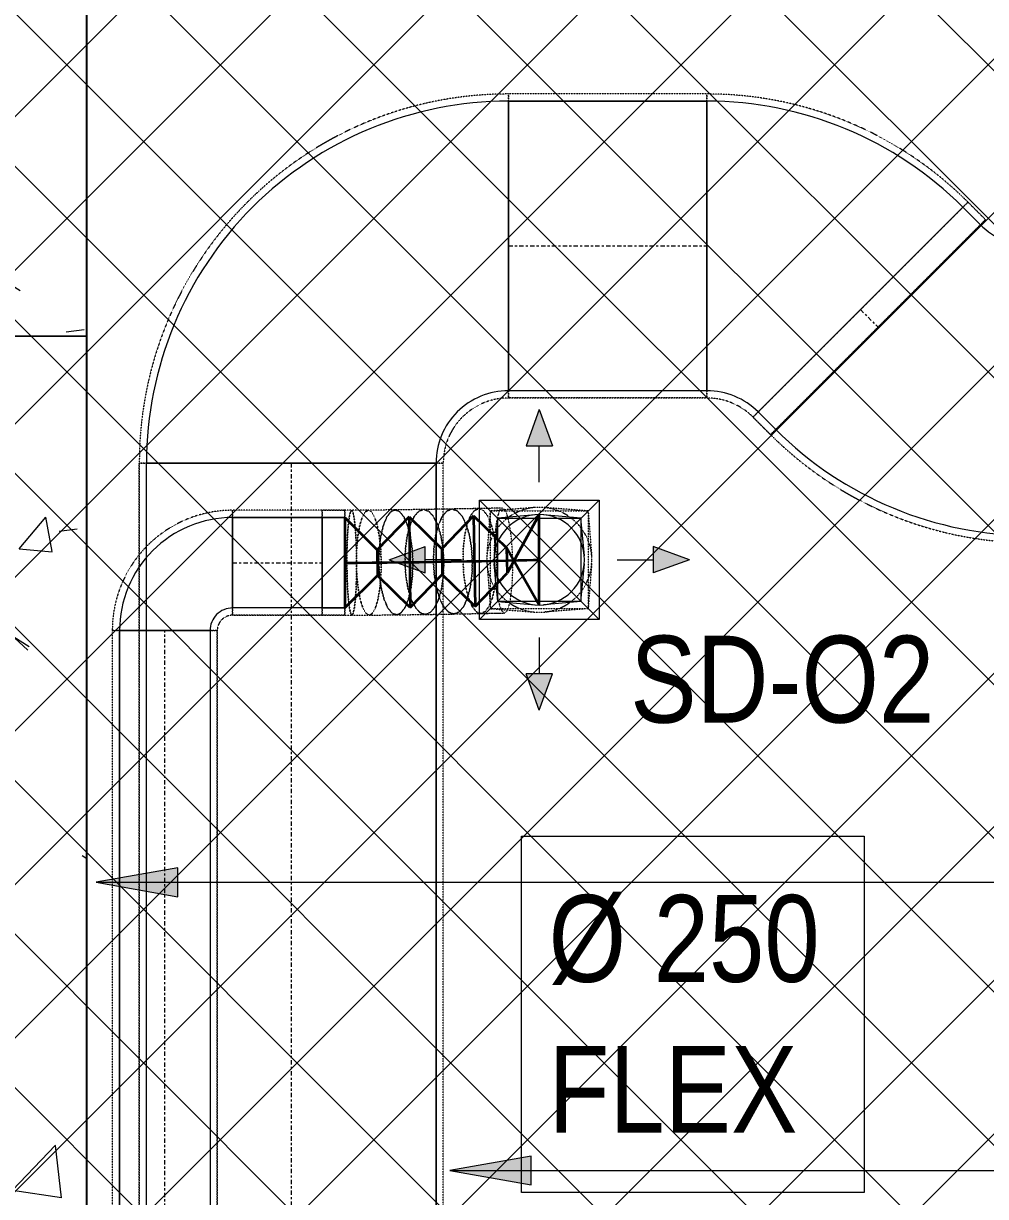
# Model space of a CAD drawing. Header units: inches. Extents: x -83664 to 20107, y -47222 to 19398.
# Drawn here: x -45722 to -43064, y -4555 to -1313 of the extents above; entities that cross this region are included whole.
import ezdxf

# ---------------------------------------------------------------- set-up
doc = ezdxf.new("R2010")
doc.units = ezdxf.units.IN
doc.header["$MEASUREMENT"] = 0
doc.linetypes.add('Center', pattern=[29.999999, 12, -6, 6, -6])
doc.linetypes.add('Hidden 0_50', pattern=[1.0584, 0.5292, -0.5292])
for name, color, linetype, lineweight in [('A-DETL-GENF', 7, 'Continuous', 9), ('A-WALL', 7, 'Continuous', 9), ('A-WALL-PATT', 7, 'Continuous', 25), ('G-ANNO-TEXT', 7, 'Continuous', 9), ('M-HVAC-CDFF', 7, 'Continuous', 9), ('M-HVAC-DUCT-CNTR', 7, 'Center', 9), ('M-HVAC-DUCT-IDEN', 7, 'Continuous', 18)]:
    doc.layers.add(name, color=color, linetype=linetype, lineweight=lineweight)
doc.layers.add('M-HVAC-DUCT', color=7, linetype='Continuous', lineweight=9, true_color=0xffe97f)
doc.layers.add('M-HVAC-DUCT-PATT', color=7, linetype='Continuous', lineweight=35, true_color=0x007f00)
doc.styles.add('Arial Narrow_21', font='ARIALN.TTF', dxfattribs={"height": 240})

# ---------------------------------------------------------------- blocks, each defined once
blk = doc.blocks.new('M_Rec Elbow - Radius - 0_75W-7373917-FIRST FLOOR AC CONDITIONING LAYOUT - PART A')
at = {"layer": 'M-HVAC-DUCT', "color": 30, "true_color": 0xff7f00}
for p, q in [((-125, 187.5), (125, 187.5)), ((125, 187.5), (-125, 187.5)), ((-187.5, 125), (-187.5, -125)), ((-187.5, -125), (-187.5, 125))]:
    blk.add_line(p, q, dxfattribs=at)
for radius in [62.5, 62.5, 312.5, 312.5]:
    blk.add_arc((-187.5, 187.5), radius, 270, 0, dxfattribs=at)
blk = doc.blocks.new('GCE-AT-Supply Air Rectangular Diffuser - 230x230-7604639-FIRST FLOOR AC CONDITIONING LAYOUT - PART A')
at = {"layer": 'A-DETL-GENF', "true_color": 0xff7f00}
for points in [[(36.4, 315), (0, 415), (-36.4, 315)], [(-315, -36.4), (-315, 36.4), (-415, 0)], [(315, -36.4), (415, 0), (315, 36.4)], [(0, -415), (36.4, -315), (-36.4, -315)]]:
    blk.add_hatch(color=30, dxfattribs=at).paths.add_polyline_path(points)
at = {"layer": 'A-DETL-GENF', "color": 30, "true_color": 0xff7f00}
for p, q in [((0, 415), (-36.4, 315)), ((0, 415), (36.4, 315)), ((-36.4, 315), (36.4, 315)), ((0, 215), (0, 315)), ((-165, -165), (165, 165)), ((-165, 165), (165, -165)), ((-165, -165), (-165, 165)), ((-165, 165), (165, 165)), ((165, 165), (165, -165)), ((-415, 0), (-315, 36.4)), ((-315, -36.4), (-315, 36.4)), ((315, 36.4), (315, -36.4)), ((415, 0), (315, 36.4)), ((215, 0), (315, 0)), ((-415, 0), (-315, -36.4)), ((-215, 0), (-315, 0)), ((415, 0), (315, -36.4)), ((165, -165), (-165, -165)), ((0, -215), (0, -315)), ((36.4, -315), (-36.4, -315)), ((0, -415), (-36.4, -315)), ((0, -415), (36.4, -315))]:
    blk.add_line(p, q, dxfattribs=at)
blk = doc.blocks.new('M_Rec to Rnd Transition - Angle - 60 Degree-7692112-FIRST FLOOR AC CONDITIONING LAYOUT - PART A')
at = {"layer": 'M-HVAC-DUCT', "color": 30, "true_color": 0xff7f00}
for p, q in [((0, 125), (62.5, 125)), ((62.5, 125), (0, 125)), ((0, 125), (0, -125)), ((0, -125), (0, 125)), ((62.5, 0), (62.5, 125)), ((62.5, 0), (62.5, 125)), ((62.5, -125), (62.5, 0)), ((62.5, -125), (62.5, 0)), ((0, -125), (62.5, -125)), ((62.5, -125), (0, -125))]:
    blk.add_line(p, q, dxfattribs=at)
blk = doc.blocks.new('M_Rectangular to Round Transition - Angle - 45 Degree-V114-FIRST FLOOR AC CONDITIONING LAYOUT - PART A')
at = {"layer": 'M-HVAC-DUCT', "color": 30, "true_color": 0xff7f00}
for p, q in [((129260, 90445.4), (129250.5, 90341.7)), ((129363.6, 90454.8), (129260, 90445.4)), ((129260, 90445.4), (129490, 90445.4)), ((129260, 90215.4), (129260, 90445.4)), ((129490, 90445.4), (129386.4, 90454.8)), ((129499.5, 90341.7), (129490, 90445.4)), ((129490, 90445.4), (129490, 90215.4)), ((129260, 90215.4), (129250.5, 90319)), ((129490, 90215.4), (129499.5, 90319)), ((129260, 90215.4), (129363.6, 90205.9)), ((129490, 90215.4), (129260, 90215.4)), ((129490, 90215.4), (129386.4, 90205.9))]:
    blk.add_line(p, q, dxfattribs=at)
for start, end in [(90, 180), (0, 90), (180, 270), (270, 0)]:
    blk.add_arc((129375, 90330.4), 125, start, end, dxfattribs=at)
blk = doc.blocks.new('M_Rec Elbow - Radius - 0_75W-9392001-FIRST FLOOR AC CONDITIONING LAYOUT - PART A')
at = {"layer": 'M-HVAC-DUCT', "color": 6, "true_color": 0xff00ff}
for p, q in [((-107.1, 458.6), (458.6, -107.1)), ((458.6, -107.1), (-107.1, 458.6)), ((-248.5, 400), (-248.5, -400)), ((-248.5, -400), (-248.5, 400))]:
    blk.add_line(p, q, dxfattribs=at)
for radius in [200, 200, 1000, 1000]:
    blk.add_arc((-248.5, 600), radius, 270, 315, dxfattribs=at)
blk = doc.blocks.new('M_Rec Elbow - Radius - 0_75W-8296344-FIRST FLOOR AC CONDITIONING LAYOUT - PART A')
at = {"layer": 'M-HVAC-DUCT', "color": 6, "true_color": 0xff00ff}
for p, q in [((-400, 600), (400, 600)), ((400, 600), (-400, 600)), ((-600, 400), (-600, -400)), ((-600, -400), (-600, 400))]:
    blk.add_line(p, q, dxfattribs=at)
for radius in [200, 200, 1000, 1000]:
    blk.add_arc((-600, 600), radius, 270, 0, dxfattribs=at)
blk = doc.blocks.new('TEMW-SMBZ-HO-BM-HVAC-00002_rvt-1-FIRST FLOOR AC CONDITIONING LAYOUT - PART A')
at = {"layer": 'M-HVAC-DUCT', "color": 6, "linetype": 'Hidden 0_50', "true_color": 0xff00ff}
for p, q in [((107074.5, 96023.9), (107074.5, 96863.9)), ((107074.5, 96863.9), (107074.5, 96023.9)), ((107623, 96863.9), (107074.5, 96863.9)), ((107623, 96863.9), (107074.5, 96863.9)), ((107074.5, 96023.9), (107074.5, 96863.9)), ((107074.5, 96863.9), (107074.5, 96023.9)), ((107623, 96023.9), (107623, 96863.9)), ((107623, 96863.9), (107623, 96023.9)), ((107623, 96863.9), (107623, 96023.9)), ((107623, 96023.9), (107623, 96863.9)), ((107750.3, 95971.1), (108344.3, 96565.1)), ((108344.3, 96565.1), (107750.3, 95971.1)), ((107750.3, 95971.1), (108344.3, 96565.1)), ((108344.3, 96565.1), (107750.3, 95971.1)), ((108392.8, 96516.6), (108344.3, 96565.1)), ((108392.8, 96516.6), (108344.3, 96565.1)), ((108392.8, 96516.6), (107798.8, 95922.6)), ((107798.8, 95922.6), (108392.8, 96516.6)), ((107798.8, 95922.6), (108392.8, 96516.6)), ((108392.8, 96516.6), (107798.8, 95922.6)), ((107074.5, 96023.9), (107623, 96023.9)), ((107623, 96023.9), (107074.5, 96023.9)), ((107750.3, 95971.1), (107798.8, 95922.6)), ((107798.8, 95922.6), (107750.3, 95971.1)), ((106054.5, 95843.9), (106894.5, 95843.9)), ((106894.5, 95843.9), (106054.5, 95843.9)), ((106054.5, 95843.9), (106054.5, 90023.9)), ((106054.5, 90023.9), (106054.5, 95843.9)), ((106054.5, 95843.9), (106894.5, 95843.9)), ((106894.5, 95843.9), (106054.5, 95843.9)), ((106894.5, 90023.9), (106894.5, 95843.9)), ((106894.5, 90023.9), (106894.5, 95843.9))]:
    blk.add_line(p, q, dxfattribs=at)
at = {"layer": 'M-HVAC-DUCT', "color": 6, "true_color": 0xff00ff}
for p, q in [((107074.5, 96843.9), (107074.5, 96043.9)), ((107074.5, 96043.9), (107074.5, 96843.9)), ((107074.5, 96843.9), (107623, 96843.9)), ((107623, 96843.9), (107074.5, 96843.9)), ((107623, 96843.9), (107623, 96043.9)), ((107623, 96043.9), (107623, 96843.9)), ((108330.1, 96551), (107764.4, 95985.3)), ((107764.4, 95985.3), (108330.1, 96551)), ((108330.1, 96551), (108378.7, 96502.4)), ((108378.7, 96502.4), (108330.1, 96551)), ((108378.7, 96502.4), (107813, 95936.8)), ((107813, 95936.8), (108378.7, 96502.4)), ((107623, 96043.9), (107074.5, 96043.9)), ((107623, 96043.9), (107074.5, 96043.9)), ((107813, 95936.8), (107764.4, 95985.3)), ((107813, 95936.8), (107764.4, 95985.3)), ((106874.5, 95843.9), (106074.5, 95843.9)), ((106074.5, 95843.9), (106874.5, 95843.9)), ((106074.5, 90023.9), (106074.5, 95843.9)), ((106074.5, 90023.9), (106074.5, 95843.9)), ((106874.5, 95843.9), (106874.5, 90023.9)), ((106874.5, 90023.9), (106874.5, 95843.9))]:
    blk.add_line(p, q, dxfattribs=at)
at = {"layer": 'M-HVAC-DUCT', "color": 30, "linetype": 'Hidden 0_50', "true_color": 0xff7f00}
for p, q in [((106312.4, 95423.7), (106312.4, 95713.7)), ((106312.4, 95713.7), (106312.4, 95423.7)), ((106559.9, 95713.7), (106312.4, 95713.7)), ((106559.9, 95713.7), (106312.4, 95713.7)), ((106312.4, 95423.7), (106312.4, 95713.7)), ((106312.4, 95713.7), (106312.4, 95423.7)), ((106559.9, 95423.7), (106559.9, 95713.7)), ((106559.9, 95713.7), (106559.9, 95423.7)), ((106559.9, 95713.7), (106622.4, 95713.7)), ((106622.4, 95713.7), (106559.9, 95713.7)), ((106559.9, 95423.7), (106559.9, 95713.7)), ((106559.9, 95713.7), (106559.9, 95423.7)), ((106641.1, 95713.7), (106622.4, 95713.7)), ((106622.4, 95713.7), (106622.4, 95423.7)), ((106622.4, 95713.7), (106622.4, 95423.7)), ((106641.1, 95713.7), (106622.4, 95713.7)), ((106622.4, 95568.7), (106622.4, 95713.7)), ((106622.4, 95568.7), (106622.4, 95713.7)), ((106687.5, 95714), (106641.1, 95713.7)), ((106687.5, 95714), (106641.1, 95713.7)), ((106761.7, 95714.7), (106687.4, 95714)), ((106761.7, 95714.7), (106687.5, 95714)), ((106840.2, 95715.8), (106761.6, 95714.7)), ((106840.3, 95715.8), (106761.7, 95714.7)), ((106918.6, 95717.1), (106840.1, 95715.8)), ((106918.8, 95717.1), (106840.3, 95715.8)), ((106992.7, 95718.4), (106918.6, 95717.1)), ((106992.9, 95718.4), (106918.8, 95717.1)), ((107057.8, 95719.7), (106992.6, 95718.4)), ((107058, 95719.7), (106992.9, 95718.4)), ((107148.6, 95721.4), (107024.8, 95711.8)), ((107294.8, 95711.8), (107171, 95721.4)), ((107015.3, 95588), (107024.8, 95711.8)), ((107024.8, 95441.8), (107024.8, 95711.8)), ((107024.8, 95711.8), (107294.8, 95711.8)), ((107294.8, 95711.8), (107304.4, 95588)), ((107294.8, 95711.8), (107294.8, 95441.8)), ((106622.4, 95423.7), (106622.4, 95568.7)), ((106622.4, 95423.7), (106622.4, 95568.7)), ((107015.3, 95565.7), (107024.8, 95441.8)), ((107304.4, 95565.7), (107294.8, 95441.8)), ((106312.4, 95423.7), (106559.9, 95423.7)), ((106559.9, 95423.7), (106312.4, 95423.7)), ((106559.9, 95423.7), (106622.4, 95423.7)), ((106622.4, 95423.7), (106559.9, 95423.7)), ((106622.4, 95423.7), (106642, 95423.7)), ((106622.4, 95423.7), (106642, 95423.7)), ((106642, 95423.7), (106689.7, 95424)), ((106642, 95423.7), (106689.7, 95424)), ((106689.7, 95424), (106765, 95424.7)), ((106689.8, 95424), (106765, 95424.7)), ((106765, 95424.7), (106844.3, 95425.8)), ((106765.1, 95424.7), (106844.5, 95425.8)), ((106844.3, 95425.8), (106923.4, 95427.1)), ((106844.5, 95425.8), (106923.6, 95427.1)), ((106923.4, 95427.1), (106997.9, 95428.5)), ((106923.6, 95427.1), (106998.1, 95428.5)), ((106997.9, 95428.5), (107063.6, 95429.8)), ((106998.2, 95428.5), (107063.7, 95429.8)), ((107024.8, 95441.8), (107148.6, 95432.3)), ((107294.8, 95441.8), (107024.8, 95441.8)), ((107294.8, 95441.8), (107171, 95432.3)), ((106269.9, 95381.2), (105979.9, 95381.2)), ((105979.9, 95381.2), (106269.9, 95381.2)), ((105979.9, 95381.2), (105979.9, 89436.2)), ((105979.9, 95381.2), (105979.9, 89436.2)), ((105979.9, 95381.2), (106269.9, 95381.2)), ((106269.9, 95381.2), (105979.9, 95381.2)), ((106269.9, 89436.2), (106269.9, 95381.2)), ((106269.9, 95381.2), (106269.9, 89436.2))]:
    blk.add_line(p, q, dxfattribs=at)
at = {"layer": 'M-HVAC-DUCT', "color": 30, "true_color": 0xff7f00}
for p, q in [((106312.4, 95693.7), (106312.4, 95443.7)), ((106312.4, 95443.7), (106312.4, 95693.7)), ((106312.4, 95693.7), (106559.9, 95693.7)), ((106559.9, 95693.7), (106312.4, 95693.7)), ((106559.9, 95693.7), (106559.9, 95443.7)), ((106559.9, 95443.7), (106559.9, 95693.7)), ((106559.9, 95443.7), (106312.4, 95443.7)), ((106559.9, 95443.7), (106312.4, 95443.7)), ((105999.9, 95381.2), (106249.9, 95381.2)), ((106249.9, 95381.2), (105999.9, 95381.2)), ((105999.9, 89436.2), (105999.9, 95381.2)), ((105999.9, 95381.2), (105999.9, 89436.2)), ((106249.9, 95381.2), (106249.9, 89436.2)), ((106249.9, 95381.2), (106249.9, 89436.2))]:
    blk.add_line(p, q, dxfattribs=at)
at = {"layer": 'M-HVAC-DUCT', "color": 30, "linetype": 'Hidden 0_50', "true_color": 0xff7f00, "flags": 128}
for points in [[(106641.1, 95713.7), (106637.7, 95708.7), (106634.5, 95694.3), (106631.7, 95671.2), (106629.7, 95641.2), (106628.4, 95606.2), (106628.1, 95568.7), (106628.7, 95531.2), (106630.1, 95496.2), (106632.3, 95466.2), (106635.2, 95443.1), (106638.5, 95428.6), (106642, 95423.7)], [(106642, 95423.7), (106638.5, 95428.6), (106635.2, 95443.1), (106632.3, 95466.2), (106630.1, 95496.2), (106628.7, 95531.2), (106628.1, 95568.7), (106628.4, 95606.2), (106629.7, 95641.2), (106631.7, 95671.2), (106634.5, 95694.3), (106637.7, 95708.7), (106641.1, 95713.7)], [(106642, 95423.7), (106645.5, 95428.6), (106648.7, 95443.1), (106651.4, 95466.2), (106653.5, 95496.2), (106654.7, 95531.2), (106655.1, 95568.7), (106654.5, 95606.2), (106653, 95641.2), (106650.8, 95671.2), (106647.9, 95694.3), (106644.7, 95708.7), (106641.1, 95713.7)], [(106641.1, 95713.7), (106644.7, 95708.7), (106647.9, 95694.3), (106650.8, 95671.2), (106653, 95641.2), (106654.5, 95606.2), (106655.1, 95568.7), (106654.7, 95531.2), (106653.5, 95496.2), (106651.4, 95466.2), (106648.7, 95443.1), (106645.5, 95428.6), (106642, 95423.7)], [(106687.5, 95714), (106678.6, 95709), (106670.4, 95694.5), (106663.5, 95671.4), (106658.2, 95641.4), (106655.1, 95606.4), (106654.2, 95568.8), (106655.6, 95531.3), (106659.4, 95496.4), (106665.1, 95466.3), (106672.4, 95443.3), (106680.8, 95428.9), (106689.7, 95424)], [(106689.7, 95424), (106680.8, 95428.9), (106672.4, 95443.3), (106665.1, 95466.3), (106659.4, 95496.4), (106655.6, 95531.3), (106654.2, 95568.8), (106655.1, 95606.4), (106658.2, 95641.4), (106663.5, 95671.4), (106670.4, 95694.5), (106678.6, 95709), (106687.5, 95714)], [(106689.7, 95424), (106698.6, 95428.9), (106706.8, 95443.5), (106713.7, 95466.5), (106719, 95496.6), (106722.1, 95531.6), (106723, 95569.1), (106721.5, 95606.6), (106717.8, 95641.6), (106712.1, 95671.6), (106704.8, 95694.6), (106696.4, 95709.1), (106687.5, 95714)], [(106687.5, 95714), (106696.4, 95709.1), (106704.8, 95694.6), (106712.1, 95671.6), (106717.8, 95641.6), (106721.5, 95606.6), (106723, 95569.1), (106722.1, 95531.6), (106719, 95496.6), (106713.7, 95466.5), (106706.8, 95443.5), (106698.6, 95428.9), (106689.7, 95424)], [(106761.7, 95714.7), (106749.6, 95709.7), (106738.4, 95695.2), (106728.9, 95672.1), (106721.7, 95642), (106717.4, 95607), (106716.2, 95569.5), (106718.3, 95531.9), (106723.4, 95497), (106731.2, 95467), (106741.2, 95444), (106752.7, 95429.6), (106765, 95424.7)], [(106765, 95424.7), (106752.7, 95429.6), (106741.2, 95444), (106731.2, 95467), (106723.4, 95497), (106718.3, 95531.9), (106716.2, 95569.5), (106717.4, 95607), (106721.7, 95642), (106728.9, 95672.1), (106738.4, 95695.2), (106749.6, 95709.7), (106761.7, 95714.7)], [(106765, 95424.7), (106777.1, 95429.7), (106788.3, 95444.3), (106797.8, 95467.4), (106805, 95497.4), (106809.3, 95532.4), (106810.5, 95570), (106808.4, 95607.5), (106803.3, 95642.4), (106795.5, 95672.4), (106785.5, 95695.4), (106774, 95709.8), (106761.7, 95714.7)], [(106761.7, 95714.7), (106774, 95709.8), (106785.5, 95695.4), (106795.5, 95672.4), (106803.3, 95642.4), (106808.4, 95607.5), (106810.5, 95570), (106809.3, 95532.4), (106805, 95497.4), (106797.8, 95467.4), (106788.3, 95444.3), (106777.1, 95429.7), (106765, 95424.7)], [(106840.3, 95715.8), (106826.5, 95710.8), (106813.7, 95696.2), (106802.9, 95673.1), (106794.8, 95643), (106789.9, 95608), (106788.6, 95570.5), (106790.9, 95532.9), (106796.8, 95498), (106805.7, 95468), (106817.2, 95445.1), (106830.3, 95430.7), (106844.3, 95425.8)], [(106844.3, 95425.8), (106830.3, 95430.7), (106817.2, 95445.1), (106805.7, 95468), (106796.8, 95498), (106790.9, 95532.9), (106788.6, 95570.5), (106789.9, 95608), (106794.8, 95643), (106802.9, 95673.1), (106813.7, 95696.2), (106826.5, 95710.8), (106840.3, 95715.8)], [(106844.3, 95425.8), (106858.2, 95430.8), (106870.9, 95445.4), (106881.7, 95468.5), (106889.9, 95498.6), (106894.7, 95533.6), (106896.1, 95571.1), (106893.7, 95608.7), (106887.9, 95643.6), (106878.9, 95673.6), (106867.5, 95696.5), (106854.3, 95710.9), (106840.3, 95715.8)], [(106840.3, 95715.8), (106854.3, 95710.9), (106867.5, 95696.5), (106878.9, 95673.6), (106887.9, 95643.6), (106893.7, 95608.7), (106896.1, 95571.1), (106894.7, 95533.6), (106889.9, 95498.6), (106881.7, 95468.5), (106870.9, 95445.4), (106858.2, 95430.8), (106844.3, 95425.8)], [(106918.8, 95717.1), (106905, 95712), (106892.2, 95697.5), (106881.5, 95674.4), (106873.4, 95644.3), (106868.6, 95609.3), (106867.3, 95571.7), (106869.8, 95534.2), (106875.7, 95499.3), (106884.7, 95469.3), (106896.2, 95446.4), (106909.4, 95432), (106923.4, 95427.1)], [(106923.4, 95427.1), (106909.4, 95432), (106896.2, 95446.4), (106884.7, 95469.3), (106875.7, 95499.3), (106869.8, 95534.2), (106867.3, 95571.7), (106868.6, 95609.3), (106873.4, 95644.3), (106881.5, 95674.4), (106892.2, 95697.5), (106905, 95712), (106918.8, 95717.1)], [(106923.4, 95427.1), (106937.3, 95432.1), (106950, 95446.7), (106960.8, 95469.8), (106968.9, 95499.9), (106973.7, 95534.9), (106974.9, 95572.4), (106972.5, 95609.9), (106966.6, 95644.9), (106957.5, 95674.8), (106946, 95697.8), (106932.8, 95712.2), (106918.8, 95717.1)], [(106918.8, 95717.1), (106932.8, 95712.2), (106946, 95697.8), (106957.5, 95674.8), (106966.6, 95644.9), (106972.5, 95609.9), (106974.9, 95572.4), (106973.7, 95534.9), (106968.9, 95499.9), (106960.8, 95469.8), (106950, 95446.7), (106937.3, 95432.1), (106923.4, 95427.1)], [(106992.9, 95718.4), (106980.9, 95713.4), (106969.9, 95698.9), (106960.7, 95675.8), (106953.8, 95645.7), (106949.8, 95610.8), (106948.9, 95573.2), (106951.1, 95535.7), (106956.4, 95500.8), (106964.3, 95470.8), (106974.3, 95447.8), (106985.8, 95433.3), (106997.9, 95428.5)], [(106997.9, 95428.5), (106985.8, 95433.3), (106974.3, 95447.8), (106964.3, 95470.8), (106956.4, 95500.8), (106951.1, 95535.7), (106948.9, 95573.2), (106949.8, 95610.8), (106953.8, 95645.7), (106960.7, 95675.8), (106969.9, 95698.9), (106980.9, 95713.4), (106992.9, 95718.4)], [(106997.9, 95428.5), (107009.9, 95433.5), (107020.9, 95448), (107030.1, 95471.1), (107037, 95501.1), (107041, 95536.1), (107041.9, 95573.7), (107039.7, 95611.2), (107034.4, 95646.1), (107026.5, 95676.1), (107016.5, 95699.1), (107005, 95713.5), (106992.9, 95718.4)], [(106992.9, 95718.4), (107005, 95713.5), (107016.5, 95699.1), (107026.5, 95676.1), (107034.4, 95646.1), (107039.7, 95611.2), (107041.9, 95573.7), (107041, 95536.1), (107037, 95501.1), (107030.1, 95471.1), (107020.9, 95448), (107009.9, 95433.5), (106997.9, 95428.5)], [(107058, 95719.7), (107051.4, 95714.8), (107045.5, 95700.4), (107040.7, 95677.4), (107037.2, 95647.4), (107035.3, 95612.4), (107035.2, 95574.9), (107036.8, 95537.4), (107040, 95502.4), (107044.7, 95472.4), (107050.4, 95449.3), (107056.9, 95434.7), (107063.6, 95429.8)], [(107063.6, 95429.8), (107070.1, 95434.6), (107076, 95449.1), (107080.9, 95472.1), (107084.4, 95502.1), (107086.2, 95537), (107086.4, 95574.5), (107084.8, 95612.1), (107081.6, 95647), (107076.9, 95677.1), (107071.2, 95700.2), (107064.7, 95714.7), (107058, 95719.7)]]:
    blk.add_lwpolyline(points, dxfattribs=at)
at = {"layer": 'M-HVAC-DUCT', "color": 6, "linetype": 'Hidden 0_50', "true_color": 0xff00ff}
for centre, radius, start, end in [((107074.5, 95843.9), 1020, 90, 180), ((107074.5, 95843.9), 1020, 90, 180), ((107623, 95843.9), 1020, 45, 90), ((107623, 95843.9), 1020, 45, 90), ((107074.5, 95843.9), 180, 90, 180), ((107074.5, 95843.9), 180, 90, 180), ((107623, 95843.9), 180, 45, 90), ((107623, 95843.9), 180, 45, 90), ((108520.1, 96643.9), 1020, 225, 270), ((108520.1, 96643.9), 1020, 225, 270)]:
    blk.add_arc(centre, radius, start, end, dxfattribs=at)
at = {"layer": 'M-HVAC-DUCT', "color": 30, "linetype": 'Hidden 0_50', "true_color": 0xff7f00}
for centre, radius, start, end in [((106312.4, 95381.2), 332.5, 90, 180), ((106312.4, 95381.2), 332.5, 90, 180), ((107159.8, 95576.8), 145, 90, 180), ((107159.8, 95576.8), 145, 0, 90), ((107159.8, 95576.8), 145, 180, 270), ((107159.8, 95576.8), 145, 270, 0), ((106312.4, 95381.2), 42.5, 90, 180), ((106312.4, 95381.2), 42.5, 90, 180)]:
    blk.add_arc(centre, radius, start, end, dxfattribs=at)
at = {"layer": 'M-HVAC-DUCT-CNTR', "color": 6, "true_color": 0xff00ff}
for p, q in [((107074.5, 96443.9), (107623, 96443.9)), ((108047.3, 96268.1), (108095.8, 96219.6)), ((106474.5, 95843.9), (106474.5, 90023.9))]:
    blk.add_line(p, q, dxfattribs=at)
at = {"layer": 'M-HVAC-DUCT-CNTR', "color": 30, "true_color": 0xff7f00}
for p, q in [((106312.4, 95568.7), (106559.9, 95568.7)), ((106124.9, 89436.2), (106124.9, 95381.2))]:
    blk.add_line(p, q, dxfattribs=at)
at = {"layer": 'M-HVAC-DUCT-CNTR', "color": 30, "linetype": 'Continuous', "lineweight": 35, "true_color": 0xff7f00}
blk.add_open_spline([(106622.4, 95568.7), (106803.7, 95568.7), (107159.8, 95576.8), (107159.8, 95576.8)], degree=3, dxfattribs=at)
at = {"layer": 'M-HVAC-DUCT-PATT', "color": 30, "true_color": 0xff7f00}
for p, q in [((106622.4, 95693.7), (106711.8, 95604.6)), ((106622.4, 95693.7), (106622.4, 95443.7)), ((106622.4, 95693.7), (106622.4, 95443.7)), ((106799.8, 95695.2), (106711.8, 95604.6)), ((106799.8, 95695.2), (106890.5, 95607)), ((106799.8, 95695.2), (106803.3, 95445.2)), ((106799.8, 95695.2), (106803.3, 95445.2)), ((106978.4, 95698.1), (106890.5, 95607)), ((106978.4, 95698.1), (107069.5, 95610.3)), ((106978.4, 95698.1), (106983, 95448.2)), ((106978.4, 95698.1), (106983, 95448.2)), ((107159.8, 95701.8), (107071, 95539.5)), ((107159.8, 95451.8), (107159.8, 95701.8)), ((106711.8, 95604.6), (106712.4, 95533.7)), ((106890.5, 95607), (106891.7, 95536.2)), ((107159.8, 95451.8), (107069.5, 95610.3)), ((107069.5, 95610.3), (107071, 95539.5)), ((106622.4, 95443.7), (106712.4, 95533.7)), ((106803.3, 95445.2), (106712.4, 95533.7)), ((106803.3, 95445.2), (106891.7, 95536.2)), ((106983, 95448.2), (106891.7, 95536.2)), ((106983, 95448.2), (107071, 95539.5))]:
    blk.add_line(p, q, dxfattribs=at)
at = {"layer": 'M-HVAC-CDFF', "color": 6, "linetype": 'Hidden 0_50', "lineweight": 9, "true_color": 0xff00ff}
blk.add_blockref('GCE-AT-Supply Air Rectangular Diffuser - 230x230-7604639-FIRST FLOOR AC CONDITIONING LAYOUT - PART A', (107159.8, 95576.8), dxfattribs=at)
at = {"layer": 'M-HVAC-DUCT', "color": 6, "linetype": 'Hidden 0_50', "lineweight": 9, "true_color": 0xff00ff}
for name, p, rotation in [('M_Rec Elbow - Radius - 0_75W-9392001-FIRST FLOOR AC CONDITIONING LAYOUT - PART A', (107871.5, 96443.9), 135), ('M_Rec Elbow - Radius - 0_75W-8296344-FIRST FLOOR AC CONDITIONING LAYOUT - PART A', (106474.5, 96443.9), 180), ('M_Rec Elbow - Radius - 0_75W-9392001-FIRST FLOOR AC CONDITIONING LAYOUT - PART A', (108271.5, 96043.9), 315), ('M_Rec Elbow - Radius - 0_75W-7373917-FIRST FLOOR AC CONDITIONING LAYOUT - PART A', (106124.9, 95568.7), 180)]:
    blk.add_blockref(name, p, dxfattribs=dict(at, rotation=rotation))
for name, p in [('M_Rec to Rnd Transition - Angle - 60 Degree-7692112-FIRST FLOOR AC CONDITIONING LAYOUT - PART A', (106559.9, 95568.7)), ('M_Rectangular to Round Transition - Angle - 45 Degree-V114-FIRST FLOOR AC CONDITIONING LAYOUT - PART A', (-22215.2, 5246.5))]:
    blk.add_blockref(name, p, dxfattribs=at)
blk = doc.blocks.new('TEMW-SMBZ-HO-BM-HVAC-00002_rvt-2-FIRST FLOOR AC CONDITIONING LAYOUT - PART A')
at = {"layer": 'M-HVAC-DUCT', "color": 6, "linetype": 'Hidden 0_50', "true_color": 0xff00ff}
for p, q in [((107074.5, 96023.9), (107074.5, 96863.9)), ((107074.5, 96863.9), (107074.5, 96023.9)), ((107623, 96863.9), (107074.5, 96863.9)), ((107623, 96863.9), (107074.5, 96863.9)), ((107074.5, 96023.9), (107074.5, 96863.9)), ((107074.5, 96863.9), (107074.5, 96023.9)), ((107623, 96023.9), (107623, 96863.9)), ((107623, 96863.9), (107623, 96023.9)), ((107623, 96863.9), (107623, 96023.9)), ((107623, 96023.9), (107623, 96863.9)), ((107750.3, 95971.1), (108344.3, 96565.1)), ((108344.3, 96565.1), (107750.3, 95971.1)), ((107750.3, 95971.1), (108344.3, 96565.1)), ((108344.3, 96565.1), (107750.3, 95971.1)), ((108392.8, 96516.6), (108344.3, 96565.1)), ((108392.8, 96516.6), (108344.3, 96565.1)), ((108392.8, 96516.6), (107798.8, 95922.6)), ((107798.8, 95922.6), (108392.8, 96516.6)), ((107798.8, 95922.6), (108392.8, 96516.6)), ((108392.8, 96516.6), (107798.8, 95922.6)), ((107074.5, 96023.9), (107623, 96023.9)), ((107623, 96023.9), (107074.5, 96023.9)), ((107750.3, 95971.1), (107798.8, 95922.6)), ((107798.8, 95922.6), (107750.3, 95971.1)), ((106054.5, 95843.9), (106894.5, 95843.9)), ((106894.5, 95843.9), (106054.5, 95843.9)), ((106054.5, 95843.9), (106054.5, 90023.9)), ((106054.5, 90023.9), (106054.5, 95843.9)), ((106054.5, 95843.9), (106894.5, 95843.9)), ((106894.5, 95843.9), (106054.5, 95843.9)), ((106894.5, 90023.9), (106894.5, 95843.9)), ((106894.5, 90023.9), (106894.5, 95843.9))]:
    blk.add_line(p, q, dxfattribs=at)
at = {"layer": 'M-HVAC-DUCT', "color": 6, "true_color": 0xff00ff}
for p, q in [((107074.5, 96843.9), (107074.5, 96043.9)), ((107074.5, 96043.9), (107074.5, 96843.9)), ((107074.5, 96843.9), (107623, 96843.9)), ((107623, 96843.9), (107074.5, 96843.9)), ((107623, 96843.9), (107623, 96043.9)), ((107623, 96043.9), (107623, 96843.9)), ((108330.1, 96551), (107764.4, 95985.3)), ((107764.4, 95985.3), (108330.1, 96551)), ((108330.1, 96551), (108378.7, 96502.4)), ((108378.7, 96502.4), (108330.1, 96551)), ((108378.7, 96502.4), (107813, 95936.8)), ((107813, 95936.8), (108378.7, 96502.4)), ((107623, 96043.9), (107074.5, 96043.9)), ((107623, 96043.9), (107074.5, 96043.9)), ((107813, 95936.8), (107764.4, 95985.3)), ((107813, 95936.8), (107764.4, 95985.3)), ((106874.5, 95843.9), (106074.5, 95843.9)), ((106074.5, 95843.9), (106874.5, 95843.9)), ((106074.5, 90023.9), (106074.5, 95843.9)), ((106074.5, 90023.9), (106074.5, 95843.9)), ((106874.5, 95843.9), (106874.5, 90023.9)), ((106874.5, 90023.9), (106874.5, 95843.9))]:
    blk.add_line(p, q, dxfattribs=at)
at = {"layer": 'M-HVAC-DUCT', "color": 30, "linetype": 'Hidden 0_50', "true_color": 0xff7f00}
for p, q in [((106312.4, 95423.7), (106312.4, 95713.7)), ((106312.4, 95713.7), (106312.4, 95423.7)), ((106559.9, 95713.7), (106312.4, 95713.7)), ((106559.9, 95713.7), (106312.4, 95713.7)), ((106312.4, 95423.7), (106312.4, 95713.7)), ((106312.4, 95713.7), (106312.4, 95423.7)), ((106559.9, 95423.7), (106559.9, 95713.7)), ((106559.9, 95713.7), (106559.9, 95423.7)), ((106559.9, 95713.7), (106622.4, 95713.7)), ((106622.4, 95713.7), (106559.9, 95713.7)), ((106559.9, 95423.7), (106559.9, 95713.7)), ((106559.9, 95713.7), (106559.9, 95423.7)), ((106641.1, 95713.7), (106622.4, 95713.7)), ((106622.4, 95713.7), (106622.4, 95423.7)), ((106622.4, 95713.7), (106622.4, 95423.7)), ((106641.1, 95713.7), (106622.4, 95713.7)), ((106622.4, 95568.7), (106622.4, 95713.7)), ((106622.4, 95568.7), (106622.4, 95713.7)), ((106687.5, 95714), (106641.1, 95713.7)), ((106687.5, 95714), (106641.1, 95713.7)), ((106761.7, 95714.7), (106687.4, 95714)), ((106761.7, 95714.7), (106687.5, 95714)), ((106840.2, 95715.8), (106761.6, 95714.7)), ((106840.3, 95715.8), (106761.7, 95714.7)), ((106918.6, 95717.1), (106840.1, 95715.8)), ((106918.8, 95717.1), (106840.3, 95715.8)), ((106992.7, 95718.4), (106918.6, 95717.1)), ((106992.9, 95718.4), (106918.8, 95717.1)), ((107057.8, 95719.7), (106992.6, 95718.4)), ((107058, 95719.7), (106992.9, 95718.4)), ((107148.6, 95721.4), (107024.8, 95711.8)), ((107294.8, 95711.8), (107171, 95721.4)), ((107015.3, 95588), (107024.8, 95711.8)), ((107024.8, 95441.8), (107024.8, 95711.8)), ((107024.8, 95711.8), (107294.8, 95711.8)), ((107294.8, 95711.8), (107304.4, 95588)), ((107294.8, 95711.8), (107294.8, 95441.8)), ((106622.4, 95423.7), (106622.4, 95568.7)), ((106622.4, 95423.7), (106622.4, 95568.7)), ((107015.3, 95565.7), (107024.8, 95441.8)), ((107304.4, 95565.7), (107294.8, 95441.8)), ((106312.4, 95423.7), (106559.9, 95423.7)), ((106559.9, 95423.7), (106312.4, 95423.7)), ((106559.9, 95423.7), (106622.4, 95423.7)), ((106622.4, 95423.7), (106559.9, 95423.7)), ((106622.4, 95423.7), (106642, 95423.7)), ((106622.4, 95423.7), (106642, 95423.7)), ((106642, 95423.7), (106689.7, 95424)), ((106642, 95423.7), (106689.7, 95424)), ((106689.7, 95424), (106765, 95424.7)), ((106689.8, 95424), (106765, 95424.7)), ((106765, 95424.7), (106844.3, 95425.8)), ((106765.1, 95424.7), (106844.5, 95425.8)), ((106844.3, 95425.8), (106923.4, 95427.1)), ((106844.5, 95425.8), (106923.6, 95427.1)), ((106923.4, 95427.1), (106997.9, 95428.5)), ((106923.6, 95427.1), (106998.1, 95428.5)), ((106997.9, 95428.5), (107063.6, 95429.8)), ((106998.2, 95428.5), (107063.7, 95429.8)), ((107024.8, 95441.8), (107148.6, 95432.3)), ((107294.8, 95441.8), (107024.8, 95441.8)), ((107294.8, 95441.8), (107171, 95432.3)), ((106269.9, 95381.2), (105979.9, 95381.2)), ((105979.9, 95381.2), (106269.9, 95381.2)), ((105979.9, 95381.2), (105979.9, 89436.2)), ((105979.9, 95381.2), (105979.9, 89436.2)), ((105979.9, 95381.2), (106269.9, 95381.2)), ((106269.9, 95381.2), (105979.9, 95381.2)), ((106269.9, 89436.2), (106269.9, 95381.2)), ((106269.9, 95381.2), (106269.9, 89436.2))]:
    blk.add_line(p, q, dxfattribs=at)
at = {"layer": 'M-HVAC-DUCT', "color": 30, "true_color": 0xff7f00}
for p, q in [((106312.4, 95693.7), (106312.4, 95443.7)), ((106312.4, 95443.7), (106312.4, 95693.7)), ((106312.4, 95693.7), (106559.9, 95693.7)), ((106559.9, 95693.7), (106312.4, 95693.7)), ((106559.9, 95693.7), (106559.9, 95443.7)), ((106559.9, 95443.7), (106559.9, 95693.7)), ((106559.9, 95443.7), (106312.4, 95443.7)), ((106559.9, 95443.7), (106312.4, 95443.7)), ((105999.9, 95381.2), (106249.9, 95381.2)), ((106249.9, 95381.2), (105999.9, 95381.2)), ((105999.9, 89436.2), (105999.9, 95381.2)), ((105999.9, 95381.2), (105999.9, 89436.2)), ((106249.9, 95381.2), (106249.9, 89436.2)), ((106249.9, 95381.2), (106249.9, 89436.2))]:
    blk.add_line(p, q, dxfattribs=at)
at = {"layer": 'M-HVAC-DUCT', "color": 30, "linetype": 'Hidden 0_50', "true_color": 0xff7f00, "flags": 128}
for points in [[(106641.1, 95713.7), (106637.7, 95708.7), (106634.5, 95694.3), (106631.7, 95671.2), (106629.7, 95641.2), (106628.4, 95606.2), (106628.1, 95568.7), (106628.7, 95531.2), (106630.1, 95496.2), (106632.3, 95466.2), (106635.2, 95443.1), (106638.5, 95428.6), (106642, 95423.7)], [(106642, 95423.7), (106638.5, 95428.6), (106635.2, 95443.1), (106632.3, 95466.2), (106630.1, 95496.2), (106628.7, 95531.2), (106628.1, 95568.7), (106628.4, 95606.2), (106629.7, 95641.2), (106631.7, 95671.2), (106634.5, 95694.3), (106637.7, 95708.7), (106641.1, 95713.7)], [(106642, 95423.7), (106645.5, 95428.6), (106648.7, 95443.1), (106651.4, 95466.2), (106653.5, 95496.2), (106654.7, 95531.2), (106655.1, 95568.7), (106654.5, 95606.2), (106653, 95641.2), (106650.8, 95671.2), (106647.9, 95694.3), (106644.7, 95708.7), (106641.1, 95713.7)], [(106641.1, 95713.7), (106644.7, 95708.7), (106647.9, 95694.3), (106650.8, 95671.2), (106653, 95641.2), (106654.5, 95606.2), (106655.1, 95568.7), (106654.7, 95531.2), (106653.5, 95496.2), (106651.4, 95466.2), (106648.7, 95443.1), (106645.5, 95428.6), (106642, 95423.7)], [(106687.5, 95714), (106678.6, 95709), (106670.4, 95694.5), (106663.5, 95671.4), (106658.2, 95641.4), (106655.1, 95606.4), (106654.2, 95568.8), (106655.6, 95531.3), (106659.4, 95496.4), (106665.1, 95466.3), (106672.4, 95443.3), (106680.8, 95428.9), (106689.7, 95424)], [(106689.7, 95424), (106680.8, 95428.9), (106672.4, 95443.3), (106665.1, 95466.3), (106659.4, 95496.4), (106655.6, 95531.3), (106654.2, 95568.8), (106655.1, 95606.4), (106658.2, 95641.4), (106663.5, 95671.4), (106670.4, 95694.5), (106678.6, 95709), (106687.5, 95714)], [(106689.7, 95424), (106698.6, 95428.9), (106706.8, 95443.5), (106713.7, 95466.5), (106719, 95496.6), (106722.1, 95531.6), (106723, 95569.1), (106721.5, 95606.6), (106717.8, 95641.6), (106712.1, 95671.6), (106704.8, 95694.6), (106696.4, 95709.1), (106687.5, 95714)], [(106687.5, 95714), (106696.4, 95709.1), (106704.8, 95694.6), (106712.1, 95671.6), (106717.8, 95641.6), (106721.5, 95606.6), (106723, 95569.1), (106722.1, 95531.6), (106719, 95496.6), (106713.7, 95466.5), (106706.8, 95443.5), (106698.6, 95428.9), (106689.7, 95424)], [(106761.7, 95714.7), (106749.6, 95709.7), (106738.4, 95695.2), (106728.9, 95672.1), (106721.7, 95642), (106717.4, 95607), (106716.2, 95569.5), (106718.3, 95531.9), (106723.4, 95497), (106731.2, 95467), (106741.2, 95444), (106752.7, 95429.6), (106765, 95424.7)], [(106765, 95424.7), (106752.7, 95429.6), (106741.2, 95444), (106731.2, 95467), (106723.4, 95497), (106718.3, 95531.9), (106716.2, 95569.5), (106717.4, 95607), (106721.7, 95642), (106728.9, 95672.1), (106738.4, 95695.2), (106749.6, 95709.7), (106761.7, 95714.7)], [(106765, 95424.7), (106777.1, 95429.7), (106788.3, 95444.3), (106797.8, 95467.4), (106805, 95497.4), (106809.3, 95532.4), (106810.5, 95570), (106808.4, 95607.5), (106803.3, 95642.4), (106795.5, 95672.4), (106785.5, 95695.4), (106774, 95709.8), (106761.7, 95714.7)], [(106761.7, 95714.7), (106774, 95709.8), (106785.5, 95695.4), (106795.5, 95672.4), (106803.3, 95642.4), (106808.4, 95607.5), (106810.5, 95570), (106809.3, 95532.4), (106805, 95497.4), (106797.8, 95467.4), (106788.3, 95444.3), (106777.1, 95429.7), (106765, 95424.7)], [(106840.3, 95715.8), (106826.5, 95710.8), (106813.7, 95696.2), (106802.9, 95673.1), (106794.8, 95643), (106789.9, 95608), (106788.6, 95570.5), (106790.9, 95532.9), (106796.8, 95498), (106805.7, 95468), (106817.2, 95445.1), (106830.3, 95430.7), (106844.3, 95425.8)], [(106844.3, 95425.8), (106830.3, 95430.7), (106817.2, 95445.1), (106805.7, 95468), (106796.8, 95498), (106790.9, 95532.9), (106788.6, 95570.5), (106789.9, 95608), (106794.8, 95643), (106802.9, 95673.1), (106813.7, 95696.2), (106826.5, 95710.8), (106840.3, 95715.8)], [(106844.3, 95425.8), (106858.2, 95430.8), (106870.9, 95445.4), (106881.7, 95468.5), (106889.9, 95498.6), (106894.7, 95533.6), (106896.1, 95571.1), (106893.7, 95608.7), (106887.9, 95643.6), (106878.9, 95673.6), (106867.5, 95696.5), (106854.3, 95710.9), (106840.3, 95715.8)], [(106840.3, 95715.8), (106854.3, 95710.9), (106867.5, 95696.5), (106878.9, 95673.6), (106887.9, 95643.6), (106893.7, 95608.7), (106896.1, 95571.1), (106894.7, 95533.6), (106889.9, 95498.6), (106881.7, 95468.5), (106870.9, 95445.4), (106858.2, 95430.8), (106844.3, 95425.8)], [(106918.8, 95717.1), (106905, 95712), (106892.2, 95697.5), (106881.5, 95674.4), (106873.4, 95644.3), (106868.6, 95609.3), (106867.3, 95571.7), (106869.8, 95534.2), (106875.7, 95499.3), (106884.7, 95469.3), (106896.2, 95446.4), (106909.4, 95432), (106923.4, 95427.1)], [(106923.4, 95427.1), (106909.4, 95432), (106896.2, 95446.4), (106884.7, 95469.3), (106875.7, 95499.3), (106869.8, 95534.2), (106867.3, 95571.7), (106868.6, 95609.3), (106873.4, 95644.3), (106881.5, 95674.4), (106892.2, 95697.5), (106905, 95712), (106918.8, 95717.1)], [(106923.4, 95427.1), (106937.3, 95432.1), (106950, 95446.7), (106960.8, 95469.8), (106968.9, 95499.9), (106973.7, 95534.9), (106974.9, 95572.4), (106972.5, 95609.9), (106966.6, 95644.9), (106957.5, 95674.8), (106946, 95697.8), (106932.8, 95712.2), (106918.8, 95717.1)], [(106918.8, 95717.1), (106932.8, 95712.2), (106946, 95697.8), (106957.5, 95674.8), (106966.6, 95644.9), (106972.5, 95609.9), (106974.9, 95572.4), (106973.7, 95534.9), (106968.9, 95499.9), (106960.8, 95469.8), (106950, 95446.7), (106937.3, 95432.1), (106923.4, 95427.1)], [(106992.9, 95718.4), (106980.9, 95713.4), (106969.9, 95698.9), (106960.7, 95675.8), (106953.8, 95645.7), (106949.8, 95610.8), (106948.9, 95573.2), (106951.1, 95535.7), (106956.4, 95500.8), (106964.3, 95470.8), (106974.3, 95447.8), (106985.8, 95433.3), (106997.9, 95428.5)], [(106997.9, 95428.5), (106985.8, 95433.3), (106974.3, 95447.8), (106964.3, 95470.8), (106956.4, 95500.8), (106951.1, 95535.7), (106948.9, 95573.2), (106949.8, 95610.8), (106953.8, 95645.7), (106960.7, 95675.8), (106969.9, 95698.9), (106980.9, 95713.4), (106992.9, 95718.4)], [(106997.9, 95428.5), (107009.9, 95433.5), (107020.9, 95448), (107030.1, 95471.1), (107037, 95501.1), (107041, 95536.1), (107041.9, 95573.7), (107039.7, 95611.2), (107034.4, 95646.1), (107026.5, 95676.1), (107016.5, 95699.1), (107005, 95713.5), (106992.9, 95718.4)], [(106992.9, 95718.4), (107005, 95713.5), (107016.5, 95699.1), (107026.5, 95676.1), (107034.4, 95646.1), (107039.7, 95611.2), (107041.9, 95573.7), (107041, 95536.1), (107037, 95501.1), (107030.1, 95471.1), (107020.9, 95448), (107009.9, 95433.5), (106997.9, 95428.5)], [(107058, 95719.7), (107051.4, 95714.8), (107045.5, 95700.4), (107040.7, 95677.4), (107037.2, 95647.4), (107035.3, 95612.4), (107035.2, 95574.9), (107036.8, 95537.4), (107040, 95502.4), (107044.7, 95472.4), (107050.4, 95449.3), (107056.9, 95434.7), (107063.6, 95429.8)], [(107063.6, 95429.8), (107070.1, 95434.6), (107076, 95449.1), (107080.9, 95472.1), (107084.4, 95502.1), (107086.2, 95537), (107086.4, 95574.5), (107084.8, 95612.1), (107081.6, 95647), (107076.9, 95677.1), (107071.2, 95700.2), (107064.7, 95714.7), (107058, 95719.7)]]:
    blk.add_lwpolyline(points, dxfattribs=at)
at = {"layer": 'M-HVAC-DUCT', "color": 6, "linetype": 'Hidden 0_50', "true_color": 0xff00ff}
for centre, radius, start, end in [((107074.5, 95843.9), 1020, 90, 180), ((107074.5, 95843.9), 1020, 90, 180), ((107623, 95843.9), 1020, 45, 90), ((107623, 95843.9), 1020, 45, 90), ((107074.5, 95843.9), 180, 90, 180), ((107074.5, 95843.9), 180, 90, 180), ((107623, 95843.9), 180, 45, 90), ((107623, 95843.9), 180, 45, 90), ((108520.1, 96643.9), 1020, 225, 270), ((108520.1, 96643.9), 1020, 225, 270)]:
    blk.add_arc(centre, radius, start, end, dxfattribs=at)
at = {"layer": 'M-HVAC-DUCT', "color": 30, "linetype": 'Hidden 0_50', "true_color": 0xff7f00}
for centre, radius, start, end in [((106312.4, 95381.2), 332.5, 90, 180), ((106312.4, 95381.2), 332.5, 90, 180), ((107159.8, 95576.8), 145, 90, 180), ((107159.8, 95576.8), 145, 0, 90), ((107159.8, 95576.8), 145, 180, 270), ((107159.8, 95576.8), 145, 270, 0), ((106312.4, 95381.2), 42.5, 90, 180), ((106312.4, 95381.2), 42.5, 90, 180)]:
    blk.add_arc(centre, radius, start, end, dxfattribs=at)
at = {"layer": 'M-HVAC-DUCT-CNTR', "color": 6, "true_color": 0xff00ff}
for p, q in [((107074.5, 96443.9), (107623, 96443.9)), ((108047.3, 96268.1), (108095.8, 96219.6)), ((106474.5, 95843.9), (106474.5, 90023.9))]:
    blk.add_line(p, q, dxfattribs=at)
at = {"layer": 'M-HVAC-DUCT-CNTR', "color": 30, "true_color": 0xff7f00}
for p, q in [((106312.4, 95568.7), (106559.9, 95568.7)), ((106124.9, 89436.2), (106124.9, 95381.2))]:
    blk.add_line(p, q, dxfattribs=at)
at = {"layer": 'M-HVAC-DUCT-CNTR', "color": 30, "linetype": 'Continuous', "lineweight": 35, "true_color": 0xff7f00}
blk.add_open_spline([(106622.4, 95568.7), (106803.7, 95568.7), (107159.8, 95576.8), (107159.8, 95576.8)], degree=3, dxfattribs=at)
at = {"layer": 'M-HVAC-DUCT-PATT', "color": 30, "true_color": 0xff7f00}
for p, q in [((106622.4, 95693.7), (106711.8, 95604.6)), ((106622.4, 95693.7), (106622.4, 95443.7)), ((106622.4, 95693.7), (106622.4, 95443.7)), ((106799.8, 95695.2), (106711.8, 95604.6)), ((106799.8, 95695.2), (106890.5, 95607)), ((106799.8, 95695.2), (106803.3, 95445.2)), ((106799.8, 95695.2), (106803.3, 95445.2)), ((106978.4, 95698.1), (106890.5, 95607)), ((106978.4, 95698.1), (107069.5, 95610.3)), ((106978.4, 95698.1), (106983, 95448.2)), ((106978.4, 95698.1), (106983, 95448.2)), ((107159.8, 95701.8), (107071, 95539.5)), ((107159.8, 95451.8), (107159.8, 95701.8)), ((106711.8, 95604.6), (106712.4, 95533.7)), ((106890.5, 95607), (106891.7, 95536.2)), ((107159.8, 95451.8), (107069.5, 95610.3)), ((107069.5, 95610.3), (107071, 95539.5)), ((106622.4, 95443.7), (106712.4, 95533.7)), ((106803.3, 95445.2), (106712.4, 95533.7)), ((106803.3, 95445.2), (106891.7, 95536.2)), ((106983, 95448.2), (106891.7, 95536.2)), ((106983, 95448.2), (107071, 95539.5))]:
    blk.add_line(p, q, dxfattribs=at)
at = {"layer": 'M-HVAC-CDFF', "color": 6, "linetype": 'Hidden 0_50', "lineweight": 9, "true_color": 0xff00ff}
blk.add_blockref('GCE-AT-Supply Air Rectangular Diffuser - 230x230-7604639-FIRST FLOOR AC CONDITIONING LAYOUT - PART A', (107159.8, 95576.8), dxfattribs=at)
at = {"layer": 'M-HVAC-DUCT', "color": 6, "linetype": 'Hidden 0_50', "lineweight": 9, "true_color": 0xff00ff}
for name, p, rotation in [('M_Rec Elbow - Radius - 0_75W-9392001-FIRST FLOOR AC CONDITIONING LAYOUT - PART A', (107871.5, 96443.9), 135), ('M_Rec Elbow - Radius - 0_75W-8296344-FIRST FLOOR AC CONDITIONING LAYOUT - PART A', (106474.5, 96443.9), 180), ('M_Rec Elbow - Radius - 0_75W-9392001-FIRST FLOOR AC CONDITIONING LAYOUT - PART A', (108271.5, 96043.9), 315), ('M_Rec Elbow - Radius - 0_75W-7373917-FIRST FLOOR AC CONDITIONING LAYOUT - PART A', (106124.9, 95568.7), 180)]:
    blk.add_blockref(name, p, dxfattribs=dict(at, rotation=rotation))
for name, p in [('M_Rec to Rnd Transition - Angle - 60 Degree-7692112-FIRST FLOOR AC CONDITIONING LAYOUT - PART A', (106559.9, 95568.7)), ('M_Rectangular to Round Transition - Angle - 45 Degree-V114-FIRST FLOOR AC CONDITIONING LAYOUT - PART A', (-22215.2, 5246.5))]:
    blk.add_blockref(name, p, dxfattribs=at)
blk = doc.blocks.new('SMBZ_Hospital Arch Model_2026_01_29_rvt-1-FIRST FLOOR AC CONDITIONING LAYOUT - PART A')
at = {"layer": 'A-WALL-PATT', "lineweight": 9, "true_color": 0xbbbbbb}
h = blk.add_hatch(dxfattribs=at)
h.set_pattern_fill('FP_14', color=9, style=0, pattern_type=2)
h.set_pattern_definition([(50, (0, 0), (1093.1044, -95.634), [114.3, -1257.3]), (355, (0, 0), (-211.4575, 1146.341), [91.44, -1005.84]), (100.451, (91.1, -8), (881.656, 1050.7), [97.14, -1068.54]), (46.184, (0, 304.8), (1626.475, -252.257), [171.45, -1885.95]), (96.636, (135.5, 283.8), (1424.416, 1484.565), [145.71, -1602.811]), (351.184, (0, 304.8), (1424.43, 1484.551), [137.16, -1508.76]), (21, (152.4, 228.6), (909.6863, -613.591), [114.3, -1257.3]), (326, (152.4, 228.6), (370.812, 1105.129), [91.44, -1005.84]), (71.451, (228.2, 177.5), (1280.503, 491.528), [97.14, -1068.54]), (37.5, (0, 0), (18.5313, 507.3303), [50.292, -943.356, 50.292, -970.788, -1009.65]), (37.5, (0, 0), (18.5313, 507.3303), [-2014.728, 50.292, -959.358]), (7.5, (0, 0), (400.9178, 601.0836), [50.292, -531.876, 50.292, -920.496, -384.81]), (7.5, (0, 0), (400.9178, 601.0836), [-1552.956, 50.292, -334.518]), (327.5, (-339.85, 0), (813.5452, -34.3737), [50.292, -330.708, 50.292, -1138.428, -1577.34]), (327.5, (-339.85, 0), (813.5452, -34.3737), [-1569.72, 50.292, -1527.048]), (317.5, (-492.25, 0), (888.7755, 152.56), [50.292, -445.008, 50.292, -739.14, -1120.14]), (317.5, (-492.25, 0), (888.7755, 152.56), [-1284.732, 50.292, -1069.848])])
h.paths.add_polyline_path([(105909.4, 90482.7), (105909.4, 97294.5), (105384.4, 97294.5), (105384.4, 90482.7)])
at = {"layer": 'A-WALL', "color": 9, "lineweight": 25, "true_color": 0xbbbbbb}
blk.add_line((105909.4, 90482.7), (105909.4, 97294.5), dxfattribs=at)
at = {"layer": 'A-WALL', "color": 9, "true_color": 0xbbbbbb}
for p, q in [((105909.4, 96194.5), (105909.4, 97194.5)), ((105384.4, 96194.5), (105909.4, 96194.5)), ((105909.4, 96194.5), (105384.4, 96194.5)), ((105909.4, 90482.7), (105909.4, 96194.5))]:
    blk.add_line(p, q, dxfattribs=at)

msp = doc.modelspace()

# ---------------------------------------------------------------- hatches: boundary and pattern name
at = {"layer": 'A-DETL-GENF', "true_color": 0xff0000}
h = msp.add_hatch(dxfattribs=at)
h.set_pattern_fill('FP_59', color=1, style=0, pattern_type=2)
h.set_pattern_definition([(45, (-151456.65, -98372.2), (-212.13203, 212.13203), []), (135, (-151456.65, -98372.2), (-212.13203, -212.13203), [])])
h.paths.add_polyline_path([(-62993, -37189.5), (-27297.3, -37189.5), (-27297.3, -98.4), (-62993, -98.4), (-62993, -33333)])
at = {"layer": 'M-HVAC-DUCT-IDEN', "lineweight": 9}
for points in [[(-45521.1, -3686.5), (-45296.1, -3726.2), (-45296.1, -3646.9)], [(-44544.5, -4482.6), (-44319.5, -4522.3), (-44319.5, -4442.9)]]:
    msp.add_hatch(color=256, dxfattribs=at).paths.add_polyline_path(points)

# ---------------------------------------------------------------- linework, layer by layer
at = {"layer": 'G-ANNO-TEXT', "flags": 128}
msp.add_lwpolyline([(-44346.2, -3559.2), (-43398.9, -3559.2), (-43398.9, -4543.2), (-44346.2, -4543.2)], close=True, dxfattribs=at)
at = {"layer": 'M-HVAC-DUCT-IDEN', "lineweight": 9}
for p, q in [((-45296.1, -3646.9), (-45521.1, -3686.5)), ((-45296.1, -3726.2), (-45296.1, -3646.9)), ((-45521.1, -3686.5), (-45296.1, -3726.2)), ((-45521.1, -3686.5), (-42737.4, -3686.5)), ((-44319.5, -4442.9), (-44544.5, -4482.6)), ((-44319.5, -4522.3), (-44319.5, -4442.9)), ((-44544.5, -4482.6), (-44319.5, -4522.3)), ((-44544.5, -4482.6), (-42737.4, -4482.6))]:
    msp.add_line(p, q, dxfattribs=at)

# ---------------------------------------------------------------- block references
at = {"lineweight": 5}
for name in ['SMBZ_Hospital Arch Model_2026_01_29_rvt-1-FIRST FLOOR AC CONDITIONING LAYOUT - PART A', 'TEMW-SMBZ-HO-BM-HVAC-00002_rvt-1-FIRST FLOOR AC CONDITIONING LAYOUT - PART A', 'TEMW-SMBZ-HO-BM-HVAC-00002_rvt-2-FIRST FLOOR AC CONDITIONING LAYOUT - PART A']:
    msp.add_blockref(name, (-151456.7, -98372.2), dxfattribs=at)

# ---------------------------------------------------------------- texts
at = {"layer": 'G-ANNO-TEXT', "char_height": 240, "attachment_point": 1, "style": 'Arial Narrow_21'}
for s, insert, width in [('SD-O2', (-44045.6, -3005.2), 1058.227), ('Ø 250', (-44271.2, -3721.6), 937.974), ('FLEX', (-44271.2, -4138.3), 865.822)]:
    msp.add_mtext(s, dxfattribs=dict(at, insert=insert, width=width))

doc.saveas('drawing.dxf')
